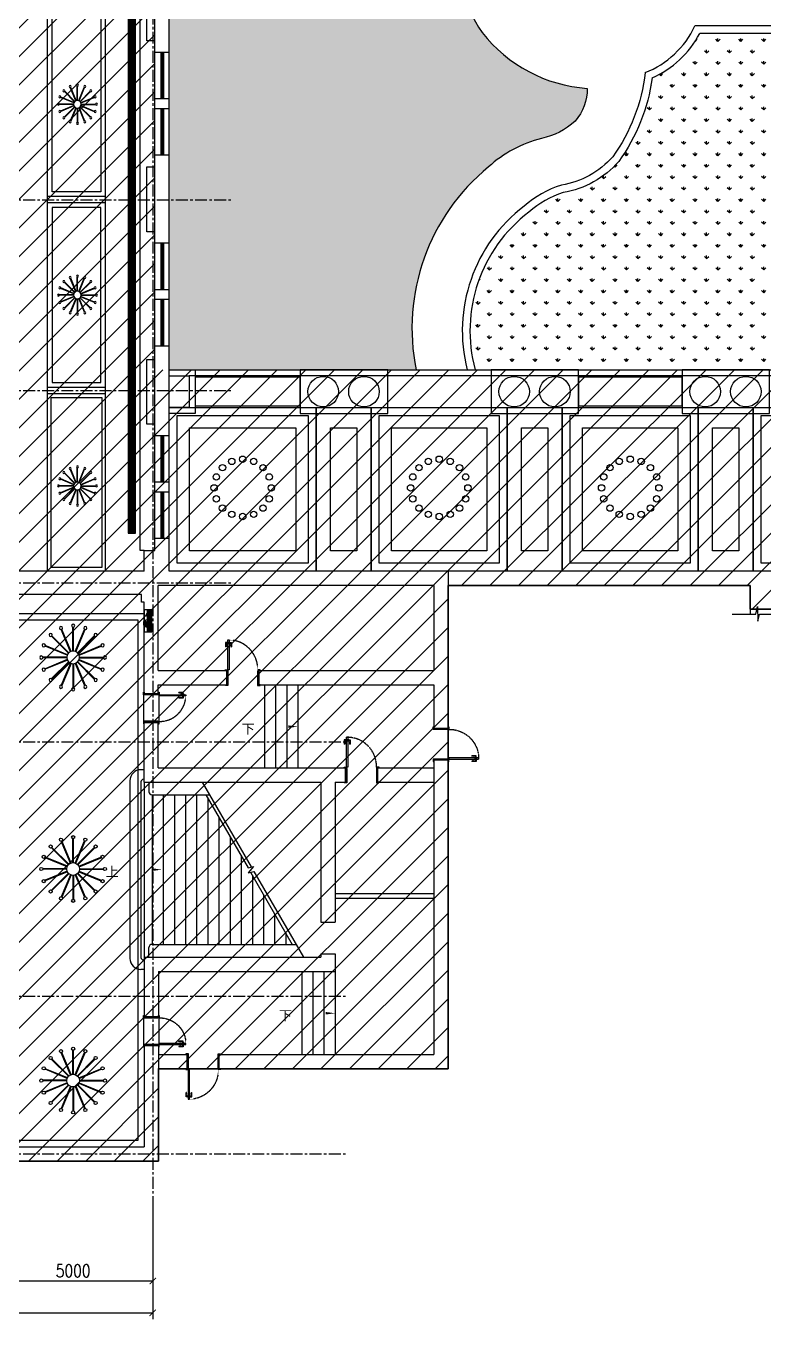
# Model space of a CAD drawing. Header units: millimetres. Extents: x -6033 to 120673, y -4970 to 90533.
# Drawn here: x 14285 to 37479, y -4970 to 35684 of the extents above; entities that cross this region are included whole.
import ezdxf
from ezdxf.enums import TextEntityAlignment as Align

# ---------------------------------------------------------------- set-up
doc = ezdxf.new("R2010")
doc.units = ezdxf.units.MM
doc.linetypes.add('I-AR$0$CENTER', pattern=[2, 1.25, -0.25, 0.25, -0.25])
doc.linetypes.add('I-AR$0$DASH', pattern=[0.35, 0.25, -0.1])
doc.layers.get('DefPoints').update_dxf_attribs({"color": 250})
for name, color, linetype in [('I-AR$0$0-建-楼梯', 1, 'Continuous'), ('I-AR$0$1-窗', 2, 'Continuous'), ('I-AR$0$3-地面', 8, 'Continuous'), ('I-AR$0$9-填充', 8, 'Continuous'), ('I-AR$0$A-Fire box', 12, 'Continuous'), ('I-AR$0$A-stairs', 2, 'Continuous'), ('I-AR$0$D-BASE-INTWALL', 1, 'Continuous'), ('I-AR$0$D-BASE-WALL', 4, 'Continuous'), ('I-AR$0$GZET_DIM_1-200_平面尺寸标注', 1, 'Continuous'), ('I-AR$0$I—平面—装饰面层线', 4, 'Continuous'), ('I-AR$0$I—平面—门', 1, 'Continuous'), ('I-CEILING$0$0-LIGHT-RC', 1, 'Continuous'), ('I-CEILING$0$2-天花', 5, 'Continuous'), ('I-CEILING$0$I-RCP-AIR', 64, 'Continuous'), ('I-CEILING$0$I-RCP-COVER', 10, 'Continuous'), ('天花', 7, 'Continuous')]:
    doc.layers.add(name, color=color, linetype=linetype)
for name, color, linetype, lineweight in [('I-AR$0$GZET_COL_GRID_1-200_轴线', 8, 'I-AR$0$CENTER', 25), ('I-AR$0$I-SCOPE', 252, 'Continuous', 35), ('I-AR$0$消火栓', 10, 'Continuous', 70)]:
    doc.layers.add(name, color=color, linetype=linetype, lineweight=lineweight)
doc.styles.add('I-AR$0$GZET-DIMT', font='romans.shx', dxfattribs={"width": 0.8})
doc.styles.add('I-AR$0$XD2008', font='simhei.ttf', dxfattribs={"width": 0.7})
doc.styles.add('I-CEILING$0$黑体', font='simhei.ttf', dxfattribs={"height": 600})
doc.dimstyles.new('I-AR$0$GZET_200', dxfattribs={"dimscale": 200, "dimtxt": 2, "dimasz": 1, "dimexe": 1, "dimexo": 1.5, "dimgap": 0.6, "dimtad": 1, "dimdec": 0, "dimrnd": 0.005, "dimzin": 0, "dimdsep": 46, "dimtxsty": 'I-AR$0$GZET-DIMT', "dimblk": 'I-AR$0$_ArchTick', "dimcen": 0.125, "dimclrd": 1, "dimclre": 1, "dimclrt": 2, "dimadec": 0, "dimazin": 0, "dimtfac": 1, "dimtdec": 0, "dimtix": 1, "dimtmove": 2, "dimatfit": 3, "dimldrblk": 'I-AR$0$_Dot', "dimfxl": 1, "dimtvp": 1, "dimtolj": 1, "dimtzin": 0, "dimarcsym": 0})
pattern_1 = [(90, (-273251.6522538068, 190733.4542391462), (-359.2102448, 359.2102448), [95.25, -623.1704896]), (45, (-273251.6522538068, 190733.4542391462), (-359.2102448427661, 359.2102448427661), [95.25, -412.75]), (135, (-273251.6522538068, 190733.4542391462), (-359.2102448427661, -359.2102448427661), [95.25, -412.75])]

# ---------------------------------------------------------------- blocks, each defined once
blk = doc.blocks.new('I-AR$0$chuanghu1')
for p, q in [((0, 3230), (450, 3230)), ((0, 1770), (450, 1770)), ((0, 1460), (450, 1460)), ((0, 0), (450, 0))]:
    blk.add_line(p, q)
at = {"layer": 'I-AR$0$1-窗'}
for p, q in [((185, 3230), (185, 1770)), ((225, 3230), (225, 1770)), ((265, 3230), (265, 1770)), ((185, 1460), (185, 0)), ((225, 1460), (225, 0)), ((265, 1460), (265, 0))]:
    blk.add_line(p, q, dxfattribs=at)
blk = doc.blocks.new('I-AR$0$X1')
at = {"color": 0}
for p, q in [((-126.556297421519, 121.3762837693821), (-66.52052166094472, 61.34050800880777)), ((-126.1606700027651, 135.1227919743587), (-59.44945384907987, 68.41157582067262)), ((-125.1769277680087, 105.8547784921411), (-73.59158947280957, 54.26944019694201)), ((-124.479280692467, 147.5835382877922), (-52.3783860372132, 75.48264363253838)), ((-121.7816302322499, 159.0280234513048), (-45.30731822534835, 82.55371144440414)), ((-120.9414032194181, 87.47711831981906), (-80.66265728467624, 47.19837238507625)), ((-118.2329114106287, 169.621440253416), (-38.23625041348259, 89.624779256269)), ((-113.9407983626352, 179.4714628291522), (-31.16518260161683, 96.69584706813475)), ((-109.9711097084619, 62.36468918513128), (-87.7337250965411, 40.1273045732114)), ((-108.9776515230851, 188.6504516133336), (-24.09411478975198, 103.7669148800005)), ((-103.3921645016771, 197.2071002156563), (-17.02304697788622, 110.8379826918663)), ((-97.215837892325, 205.1729092300357), (-9.951979166020465, 117.9090505037311)), ((-90.46661670734011, 212.5658236687814), (-2.880911354155614, 124.9801183155969)), ((-89.98775596957148, 36.27059759980784), (86.78893932706524, 213.0472928964446)), ((-83.15077684868265, 219.3921194338545), (4.190156457710145, 132.0511861274626)), ((-75.26355380940095, 225.6470320183043), (11.26122426957591, 139.1222539393275)), ((-66.78866683785236, 231.3142806704864), (18.33229208144076, 146.1933217511933)), ((-57.69662311177217, 236.3643725681377), (25.40335989330652, 153.264389563059)), ((-47.94136441510545, 240.7512494952016), (32.47442770517227, 160.3354573749239)), ((-37.45427690964061, 244.4062976134683), (39.54549551703712, 167.4065251867896)), ((-26.13346400416322, 247.2276203317215), (46.61656332890288, 174.4775929986554)), ((-13.82350337480784, 249.0597953260967), (53.68763114076864, 181.5486608105202)), ((-0.2734851866471217, 249.6519127616675), (60.75869895263349, 188.619728622386)), ((14.96384268345082, 248.5567205153002), (67.82976676449925, 195.6907964342518)), ((32.84233614797813, 244.8203626745035), (74.90083457636501, 202.7618642461166)), ((56.43398947569312, 235.37084497052), (81.97190238822986, 209.8329320579824))]:
    blk.add_line(p, q, dxfattribs=at)
blk.add_circle((-1.599408321253577, 124.6589452481267), 125, dxfattribs=at)
blk = doc.blocks.new('I-AR$0$A$C33C75492')
at = {"layer": 'I-AR$0$A-Fire box'}
for p, q in [((-280731.6285119051, 1890493.291948733), (-281431.6285127918, 1890493.291948733)), ((-281431.6285127918, 1890493.291948733), (-281431.6285127918, 1890373.291947909)), ((-280731.6285119051, 1890373.291947909), (-280731.6285119051, 1890493.291948733)), ((-281431.6285127918, 1890383.291947983), (-280731.6285119051, 1890383.291947983)), ((-281431.6285127918, 1890373.291947909), (-280731.6285119051, 1890373.291947909)), ((-281431.6285127918, 1890373.291947909), (-280731.6285119051, 1890373.291947909)), ((-281431.6285127918, 1890373.291947909), (-281431.6285127918, 1890253.291947089)), ((-281431.6285127918, 1890363.291947844), (-280731.6285119051, 1890363.291947844)), ((-281431.6285127918, 1890353.291947775), (-280731.6285119051, 1890353.291947775)), ((-281431.6285127918, 1890343.291947705), (-280731.6285119051, 1890343.291947705)), ((-281431.6285127918, 1890333.29194764), (-280731.6285119051, 1890333.29194764)), ((-281431.6285127918, 1890323.291947566), (-280731.6285119051, 1890323.291947566)), ((-281431.6285127918, 1890313.291947501), (-280731.6285119051, 1890313.291947501)), ((-281431.6285127918, 1890303.291947432), (-280731.6285119051, 1890303.291947432)), ((-281431.6285127918, 1890293.291947362), (-280731.6285119051, 1890293.291947362)), ((-281431.6285127918, 1890283.291947298), (-280731.6285119051, 1890283.291947298)), ((-281431.6285127918, 1890273.291947223), (-280731.6285119051, 1890273.291947223)), ((-281431.6285127918, 1890263.291947159), (-280731.6285119051, 1890263.291947159)), ((-281431.6285127918, 1890253.291947089), (-280731.6285119051, 1890253.291947089)), ((-280731.6285119051, 1890253.291947089), (-280731.6285119051, 1890373.291947909))]:
    blk.add_line(p, q, dxfattribs=at)
at = {"layer": 'I-AR$0$A-Fire box', "color": 8}
for p, q in [((-280951.7382217698, 1890359.582695693), (-280831.7877100817, 1890359.582695693)), ((-280951.1893163041, 1890369.582695706), (-280832.3366155474, 1890369.582695706)), ((-280950.6065850133, 1890349.58269568), (-280832.9193468384, 1890349.58269568)), ((-280948.9114648082, 1890379.582695718), (-280834.6144670433, 1890379.582695718)), ((-280947.6924903345, 1890339.582695667), (-280835.8334415172, 1890339.582695667)), ((-280944.6818730311, 1890389.582695731), (-280838.8440588204, 1890389.582695731)), ((-280942.690874712, 1890329.582695655), (-280840.8350571397, 1890329.582695655)), ((-280937.9676251436, 1890399.582695744), (-280845.5583067079, 1890399.582695744)), ((-280934.8813156806, 1890319.582695642), (-280848.6446161711, 1890319.582695642)), ((-280927.3906284528, 1890409.582695756), (-280856.1353033987, 1890409.582695756)), ((-280922.1723769248, 1890309.58269563), (-280861.3535549269, 1890309.58269563)), ((-280906.038474335, 1890419.582695769), (-280877.4874575167, 1890419.582695769))]:
    blk.add_line(p, q, dxfattribs=at)
blk.add_circle((-280891.7629659259, 1890361.30568599), 60.00000007599591, dxfattribs=at)
at = {"layer": 'I-AR$0$A-Fire box', "color": 8, "extrusion": (0, 0, -1), "xscale": -1, "zscale": -1}
blk.add_blockref('I-AR$0$X1', (281159.8817708637, 1890258.091776287), dxfattribs=at)
blk = doc.blocks.new('*U467')
at = {"layer": 'I-AR$0$I—平面—装饰面层线'}
for p, q in [((-35, 120), (-35, -329.9999999999927)), ((865, 119.9999999999927), (865, -330))]:
    blk.add_line(p, q, dxfattribs=at)
for points in [[(-35, 120), (-85, 120), (-85, 140), (-5, 140.0000000000146), (-5, 99.99999999976717), (0, 99.99999999976717), (0, -349.9999999999927), (-80, -349.9999999999927), (-80, -329.9999999999927), (-35, -329.9999999999927)], [(865, 119.9999999999927), (915, 119.9999999999927), (915, 139.9999999999927), (835, 140.0000000000073), (835, 99.9999999997599), (830, 99.9999999997599), (830, -350), (910, -350), (910, -330), (865, -330)]]:
    blk.add_lwpolyline(points, dxfattribs=at)
at = {"layer": 'I-AR$0$I—平面—门'}
for p, q in [((-75.99999989778735, 898.0513096189097), (-75.99999989778735, 765.0513096189097)), ((-15.99999989778735, 898.0513096189097), (-75.99999989778735, 898.0513096189097)), ((-15.99999989778735, 878.0513096189097), (-55.99999989778735, 878.0513096189097)), ((-15.99999989778735, 915.0624899734248), (-15.99999989778735, 861.0401292641618)), ((-15.99999989778735, 915.0624899734248), (-10.99999989778735, 915.0624899734248)), ((-10.99999989778735, 861.0401292641618), (-15.99999989778735, 861.0401292641618)), ((-10.99999989778735, 923.0624899734248), (-10.99999989778735, 852.8577998660476)), ((-10.99999989778735, 923.0624899734248), (-4.999999897787347, 923.0624899734248)), ((-4.999999897787347, 853.0401292641618), (-10.99999989778735, 853.0401292641618)), ((-5, 923.0624900244147), (-5, 853.0401293151517)), ((34.75, 923.0624900244147), (34.75, 853.0401293151517)), ((40.74999989778735, 923.0624899734248), (34.74999989778735, 923.0624899734248)), ((34.74999989778735, 853.0401292641618), (40.74999989778735, 853.0401292641618)), ((40.74999989778735, 923.0624899734248), (40.74999989778735, 852.8577998660476)), ((45.74999989778735, 915.0624899734248), (40.74999989778735, 915.0624899734248)), ((40.74999989778735, 861.0401292641618), (45.74999989778735, 861.0401292641618)), ((45.74999989778735, 915.0624899734248), (45.74999989778735, 861.0401292641618)), ((45.74999989778735, 898.0513096189097), (105.7499998977873, 898.0513096189097)), ((45.74999989778735, 878.0513096189097), (85.74999989778735, 878.0513096189097)), ((105.7499998977873, 898.0513096189097), (105.7499998977873, 765.0513096189097)), ((-61.99999989778735, 765.0513096189097), (-75.99999989778735, 765.0513096189097)), ((91.74999989778735, 765.0513096189097), (105.7499998977873, 765.0513096189097))]:
    blk.add_line(p, q, dxfattribs=at)
for points in [[(-55.99999989778735, 878.0513096189097, 0.2087148726955844), (-55.61267668544315, 816.515529734359, -0.0618188095131758), (-61.99999989778735, 765.0513096189097, -10.7047790596618)], [(85.74999989778735, 878.0513096189097, -0.2087148726955844), (85.36267668544315, 816.515529734359, 0.0618188095131758), (91.74999989778735, 765.0513096189097, 10.7047790596618)]]:
    blk.add_lwpolyline(points, format="xyb", dxfattribs=at)
blk.add_lwpolyline([(-5, 140.0000000000146), (-5, 980.0000000000146), (34.75, 980.0000000000146), (34.75, 140.0000000000146)], close=True, dxfattribs=at)
at = {"layer": 'I-AR$0$I—平面—门', "color": 252, "linetype": 'I-AR$0$DASH', "ltscale": 5}
blk.add_arc((16.875, 161.8750000000146), 818.3721037132369, 358.7056093519176, 91.29439064889712, dxfattribs=at)
blk = doc.blocks.new('*U457')
at = {"layer": 'I-AR$0$I—平面—装饰面层线'}
for p, q in [((-35, 369.9999999999927), (-35, -80)), ((965, 369.9999999999854), (965, -80.00000000000728))]:
    blk.add_line(p, q, dxfattribs=at)
for points in [[(-35, 369.9999999999927), (-85, 369.9999999999927), (-85, 389.9999999999927), (-5, 390.0000000000073), (-5, 349.9999999997599), (0, 349.9999999997599), (0, -100), (-80, -100), (-80, -80), (-35, -80)], [(965, 369.9999999999854), (1015, 369.9999999999854), (1015, 389.9999999999854), (935, 390), (935, 349.9999999997526), (930, 349.9999999997526), (930, -100.0000000000073), (1010, -100.0000000000073), (1010, -80.00000000000728), (965, -80.00000000000728)]]:
    blk.add_lwpolyline(points, dxfattribs=at)
at = {"layer": 'I-AR$0$I—平面—门'}
for p, q in [((-75.99999989778735, 1248.051309618902), (-75.99999989778735, 1115.051309618902)), ((-15.99999989778735, 1248.051309618902), (-75.99999989778735, 1248.051309618902)), ((-15.99999989778735, 1228.051309618902), (-55.99999989778735, 1228.051309618902)), ((-15.99999989778735, 1265.062489973418), (-15.99999989778735, 1211.040129264155)), ((-15.99999989778735, 1265.062489973418), (-10.99999989778735, 1265.062489973418)), ((-10.99999989778735, 1273.062489973418), (-10.99999989778735, 1202.85779986604)), ((-10.99999989778735, 1273.062489973418), (-4.999999897787347, 1273.062489973418)), ((-5, 1273.062490024407), (-5, 1203.040129315144)), ((34.75, 1273.062490024407), (34.75, 1203.040129315144)), ((40.74999989778735, 1273.062489973418), (34.74999989778735, 1273.062489973418)), ((40.74999989778735, 1273.062489973418), (40.74999989778735, 1202.85779986604)), ((45.74999989778735, 1265.062489973418), (40.74999989778735, 1265.062489973418)), ((45.74999989778735, 1265.062489973418), (45.74999989778735, 1211.040129264155)), ((45.74999989778735, 1248.051309618902), (105.7499998977873, 1248.051309618902)), ((45.74999989778735, 1228.051309618902), (85.74999989778735, 1228.051309618902)), ((105.7499998977873, 1248.051309618902), (105.7499998977873, 1115.051309618902)), ((-61.99999989778735, 1115.051309618902), (-75.99999989778735, 1115.051309618902)), ((-10.99999989778735, 1211.040129264155), (-15.99999989778735, 1211.040129264155)), ((-4.999999897787347, 1203.040129264155), (-10.99999989778735, 1203.040129264155)), ((34.74999989778735, 1203.040129264155), (40.74999989778735, 1203.040129264155)), ((40.74999989778735, 1211.040129264155), (45.74999989778735, 1211.040129264155)), ((91.74999989778735, 1115.051309618902), (105.7499998977873, 1115.051309618902))]:
    blk.add_line(p, q, dxfattribs=at)
for points in [[(-55.99999989778735, 1228.051309618902, 0.2087148726955844), (-55.61267668544315, 1166.515529734352, -0.0618188095131758), (-61.99999989778735, 1115.051309618902, -10.7047790596618)], [(85.74999989778735, 1228.051309618902, -0.2087148726955844), (85.36267668544315, 1166.515529734352, 0.0618188095131758), (91.74999989778735, 1115.051309618902, 10.7047790596618)]]:
    blk.add_lwpolyline(points, format="xyb", dxfattribs=at)
blk.add_lwpolyline([(-5, 390.0000000000073), (-5, 1330.000000000007), (34.75, 1330.000000000007), (34.75, 390.0000000000073)], close=True, dxfattribs=at)
at = {"layer": 'I-AR$0$I—平面—门', "color": 252, "linetype": 'I-AR$0$DASH', "ltscale": 5}
blk.add_arc((16.875, 411.8750000000073), 918.3721037132369, 358.7056093519365, 91.2943906489018, dxfattribs=at)
blk = doc.blocks.new('I-AR$0$_ArchTick')
at = {"color": 2, "linetype": 'ByBlock', "const_width": 0.15}
blk.add_lwpolyline([(-0.5, -0.5), (0.5, 0.5)], dxfattribs=at)
blk = doc.blocks.new('*D387')
at = {"layer": 'DefPoints', "color": 0, "transparency": 16777216}
for p in [(13270, -911.9176313178468), (18270.00000000001, -911.9176313178323), (18270.00000000001, -3770)]:
    blk.add_point(p, dxfattribs=at)
at = {"layer": 'I-AR$0$GZET_DIM_1-200_平面尺寸标注', "color": 1, "lineweight": -2, "transparency": 16777216}
for p, q in [((13270, -1211.917631317847), (13270, -3970)), ((18270.00000000001, -1211.917631317832), (18270.00000000001, -3970)), ((13270, -3770), (18270.00000000001, -3770))]:
    blk.add_line(p, q, dxfattribs=at)
at = {"layer": 'I-AR$0$GZET_DIM_1-200_平面尺寸标注', "color": 1, "lineweight": -2, "transparency": 16777216, "xscale": 200, "yscale": 200, "zscale": 200, "rotation": 180}
blk.add_blockref('I-AR$0$_ArchTick', (13270, -3770), dxfattribs=at)
at = {"layer": 'I-AR$0$GZET_DIM_1-200_平面尺寸标注', "color": 1, "lineweight": -2, "transparency": 16777216, "xscale": 200, "yscale": 200, "zscale": 200}
blk.add_blockref('I-AR$0$_ArchTick', (18270.00000000001, -3770), dxfattribs=at)
at = {"layer": 'I-AR$0$GZET_DIM_1-200_平面尺寸标注', "color": 2, "transparency": 16777216, "insert": (15770, -3450), "char_height": 400, "attachment_point": 5, "style": 'I-AR$0$GZET-DIMT'}
blk.add_mtext('\\A1;5000', dxfattribs=at)
blk = doc.blocks.new('I-AR$0$_Dot')
at = {"color": 0, "linetype": 'ByBlock', "lineweight": -2}
blk.add_line((-0.5, 0), (-1, 0), dxfattribs=at)
at = {"color": 0, "linetype": 'ByBlock', "const_width": 0.5}
blk.add_lwpolyline([(-0.25, 0, 1), (0.25, 0, 1)], format="xyb", close=True, dxfattribs=at)
blk = doc.blocks.new('*D415')
at = {"layer": 'DefPoints', "color": 0, "transparency": 16777216}
for p in [(225.0000000000073, -2729.280466688739), (18270.00000000001, -2729.280466688739), (18270.00000000001, -4770.000000000015)]:
    blk.add_point(p, dxfattribs=at)
at = {"layer": 'I-AR$0$GZET_DIM_1-200_平面尺寸标注', "color": 1, "lineweight": -2, "transparency": 16777216}
for p, q in [((225.0000000000072, -3029.280466688739), (225.0000000000071, -4970.000000000015)), ((18270.00000000001, -3029.280466688739), (18270.00000000001, -4970.000000000015)), ((225.0000000000072, -4770.000000000015), (18270.00000000001, -4770.000000000015))]:
    blk.add_line(p, q, dxfattribs=at)
at = {"layer": 'I-AR$0$GZET_DIM_1-200_平面尺寸标注', "color": 1, "lineweight": -2, "transparency": 16777216, "xscale": 200, "yscale": 200, "zscale": 200, "rotation": 180}
blk.add_blockref('I-AR$0$_ArchTick', (225.0000000000072, -4770.000000000015), dxfattribs=at)
at = {"layer": 'I-AR$0$GZET_DIM_1-200_平面尺寸标注', "color": 1, "lineweight": -2, "transparency": 16777216, "xscale": 200, "yscale": 200, "zscale": 200}
blk.add_blockref('I-AR$0$_ArchTick', (18270.00000000001, -4770.000000000015), dxfattribs=at)
at = {"layer": 'I-AR$0$GZET_DIM_1-200_平面尺寸标注', "color": 2, "transparency": 16777216, "insert": (9247.500000000007, -4450.000000000015), "char_height": 400, "attachment_point": 5, "style": 'I-AR$0$GZET-DIMT'}
blk.add_mtext('\\A1;18045', dxfattribs=at)
blk = doc.blocks.new('I-CEILING$0$CTD1')
at = {"layer": 'I-CEILING$0$0-LIGHT-RC'}
for p, q in [((-9.99999999999909, 199.7498435543816), (-10, 951.0102051443359)), ((10, 199.7498435543816), (10, 951.0102051443355))]:
    blk.add_line(p, q, dxfattribs=at)
blk.add_circle((9.094947017729282e-13, 999.9999999999995), 50, dxfattribs=at)
blk = doc.blocks.new('*U722')
at = {"layer": 'I-CEILING$0$2-天花'}
blk.add_blockref('I-CEILING$0$CTD1', (0, -624.8749217771906), dxfattribs=at)
blk = doc.blocks.new('*U723')
at = {"layer": 'I-CEILING$0$0-LIGHT-RC', "color": 0, "linetype": 'ByBlock', "lineweight": -2, "transparency": 16777216}
for p, rotation in [((9495.164414365234, 4522.742223094731), 22.5), ((9973.42297409436, 4522.742223094731), 337.5000000000001), ((9292.440399647732, 4387.286367067259), 45), ((10176.14698881186, 4387.286367067259), 315), ((9156.98454362026, 4184.562352349756), 67.5), ((10311.60284483933, 4184.562352349756), 292.5000000000001), ((9109.418772452605, 3945.433072485194), 90), ((9156.98454362026, 3706.303792620632), 112.5), ((9292.440399647732, 3503.579777903129), 135), ((9495.164414365234, 3368.123921875656), 157.5), ((9734.293694229797, 3320.558150708003), 180), ((9973.42297409436, 3368.123921875656), 202.5), ((10176.14698881186, 3503.579777903129), 225), ((10311.60284483933, 3706.303792620631), 247.5), ((10359.16861600699, 3945.433072485194), 270)]:
    blk.add_blockref('*U722', p, dxfattribs=dict(at, rotation=rotation))
blk.add_blockref('*U722', (9734.293694229797, 4570.307994262384), dxfattribs=at)
blk = doc.blocks.new('I-CEILING$0$1米吊灯')
at = {"layer": 'I-CEILING$0$0-LIGHT-RC'}
blk.add_circle((0, 0), 200, dxfattribs=at)
blk.add_blockref('*U723', (-9734.293694229797, -3945.433072485194), dxfattribs=at)
blk = doc.blocks.new('*U740')
at = {"layer": 'I-CEILING$0$2-天花'}
h = blk.add_hatch(dxfattribs=at)
h.set_pattern_fill('LINE', color=8, scale=10, angle=90)
h.set_pattern_definition([(90, (-209.9999999999998, 38150), (-31.75, 1.944126793646423e-15), [])])
h.paths.add_polyline_path([(-209.9999999999998, 20), (-20, 20), (-20, 39110), (-209.9999999999998, 39110)])
at = {"layer": 'I-CEILING$0$2-天花', "color": 8}
for points in [[(-229.9999999999998, 0), (0, 0), (0, 39130), (-229.9999999999998, 39130)], [(-209.9999999999998, 20), (-20, 20), (-20, 39110), (-209.9999999999998, 39110)]]:
    blk.add_lwpolyline(points, close=True, dxfattribs=at)
blk = doc.blocks.new('I-CEILING$0$deng1')
at = {"layer": 'I-CEILING$0$0-LIGHT-RC'}
for centre, radius in [((-344.4150891285826, -68.5084207398395), 100), ((0, 0), 100), ((344.4150891285826, -68.50842073984677), 100.0000000000001), ((-636.3961030678911, -263.6038969321053), 100), ((636.3961030678911, -263.6038969321125), 100.0000000000001), ((-900, -900), 100), ((-831.4915792601605, -555.5849108714174), 100), ((831.4915792601532, -555.584910871421), 100.0000000000001), ((900, -900.0000000000036), 100.0000000000001), ((-831.4915792601532, -1244.415089128579), 100.0000000000001), ((831.4915792601532, -1244.415089128583), 100.0000000000001), ((-636.3961030678911, -1536.396103067891), 100.0000000000001), ((636.3961030678911, -1536.396103067895), 100.0000000000001), ((-344.4150891285753, -1731.491579260157), 100.0000000000001), ((0, -1800), 100.0000000000001), ((344.4150891285753, -1731.491579260161), 100.0000000000001)]:
    blk.add_circle(centre, radius, dxfattribs=at)
blk = doc.blocks.new('I-CEILING$0$K_1229142899')
at = {"layer": 'I-CEILING$0$I-RCP-COVER', "color": 8}
for p, q in [((-42135, -65980.00000000003), (-42135, -24500.00000000003)), ((-40305, -65980.00000000003), (-40305, -24500.00000000003)), ((-39215, -65330.00000000003), (-39215, -25320.00000000003)), ((-40305, -54200.00000000003), (-42135, -54200.00000000003)), ((-40305, -54400.00000000003), (-42135, -54400.00000000003)), ((38485, -59833.60150630164), (-37685, -59833.60150630164)), ((-40305, -60200.00000000003), (-42135, -60200.00000000003)), ((-40305, -60400.00000000003), (-42135, -60400.00000000003)), ((-39095, -65330.00000000003), (-39215, -65330.00000000003)), ((-56645, -67310.00000000003), (-39095, -67310.00000000003)), ((-39115, -69865.00000000003), (-39115, -70695.00000000003)), ((-38625, -70700.00000000003), (-38625, -69860.00000000003)), ((-39095, -72610.00000000003), (-39095, -78110.00000000003)), ((-39115, -80025.00000000003), (-39115, -80855.00000000003)), ((-38625, -80860.00000000003), (-38625, -80020.00000000003))]:
    blk.add_line(p, q, dxfattribs=at)
for points in [[(-41985, -48550.00000000003), (-40455, -48550.00000000003), (-40455, -54050.00000000003), (-41985, -54050.00000000003)], [(-41985, -60050.00000000003), (-40455, -60050.00000000003), (-40455, -54550.00000000003), (-41985, -54550.00000000003)], [(-42015, -60520.00000000003), (-40425, -60520.00000000003), (-40425, -65860.00000000003), (-42015, -65860.00000000003)], [(-38305, -60833.60150630164), (-33688.50282915308, -60833.60150630164), (-33688.50282915308, -65980.00000000003), (-38305, -65980.00000000003)], [(-33688.50282915308, -60833.60150630164), (-31958.50282915308, -60833.60150630164), (-31958.50282915308, -65980.00000000003), (-33688.50282915308, -65980.00000000003)], [(-31958.50282915308, -60833.60150630164), (-27688.50282915308, -60833.60150630164), (-27688.50282915308, -65980.00000000003), (-31958.50282915308, -65980.00000000003)], [(-27688.50282915308, -60833.60150630164), (-25958.50282915308, -60833.60150630164), (-25958.50282915308, -65980.00000000003), (-27688.50282915308, -65980.00000000003)], [(-25958.50282915308, -60833.60150630164), (-21688.50282915308, -60833.60150630164), (-21688.50282915308, -65980.00000000003), (-25958.50282915308, -65980.00000000003)], [(-21688.50282915308, -60833.60150630164), (-19958.50282915308, -60833.60150630164), (-19958.50282915308, -65980.00000000003), (-21688.50282915308, -65980.00000000003)], [(-19958.50282915308, -60833.60150630164), (-15688.50282915308, -60833.60150630164), (-15688.50282915308, -65980.00000000003), (-19958.50282915308, -65980.00000000003)], [(-38055, -61083.60150630164), (-33938.50282915308, -61083.60150630164), (-33938.50282915308, -65730.00000000003), (-38055, -65730.00000000003)], [(-31708.50282915308, -61083.60150630164), (-27938.50282915308, -61083.60150630164), (-27938.50282915308, -65730.00000000003), (-31708.50282915308, -65730.00000000003)], [(-25708.50282915308, -61083.60150630164), (-21938.50282915308, -61083.60150630164), (-21938.50282915308, -65730.00000000003), (-25708.50282915308, -65730.00000000003)], [(-19708.50282915308, -61083.60150630164), (-15938.50282915308, -61083.60150630164), (-15938.50282915308, -65730.00000000003), (-19708.50282915308, -65730.00000000003)], [(-37665, -61473.60150630164), (-34328.50282915308, -61473.60150630164), (-34328.50282915308, -65340.00000000003), (-37665, -65340.00000000003)], [(-33238.50282915308, -61473.60150630164), (-32408.50282915308, -61473.60150630164), (-32408.50282915308, -65340.00000000004), (-33238.50282915308, -65340.00000000004)], [(-31318.50282915308, -61473.60150630164), (-28328.50282915308, -61473.60150630164), (-28328.50282915308, -65340.00000000003), (-31318.50282915308, -65340.00000000003)], [(-27238.50282915308, -61473.60150630164), (-26408.50282915308, -61473.60150630164), (-26408.50282915308, -65340.00000000004), (-27238.50282915308, -65340.00000000004)], [(-25318.50282915308, -61473.60150630164), (-22328.50282915308, -61473.60150630164), (-22328.50282915308, -65340.00000000003), (-25318.50282915308, -65340.00000000003)], [(-21238.50282915308, -61473.60150630164), (-20408.50282915308, -61473.60150630164), (-20408.50282915308, -65340.00000000004), (-21238.50282915308, -65340.00000000004)], [(-56445, -67510.00000000003), (-39295, -67510.00000000003), (-39295, -83870.00000000003), (-56445, -83870.00000000003)]]:
    blk.add_lwpolyline(points, close=True, dxfattribs=at)
at = {"layer": 'I-CEILING$0$0-LIGHT-RC', "color": 8, "xscale": -0.6, "yscale": 0.6, "zscale": 0.6, "rotation": 180}
for p in [(-41190, -51299.69419131166), (-41190, -57299.69419131166), (-41190, -63299.69419131166)]:
    blk.add_blockref('I-CEILING$0$1米吊灯', p, dxfattribs=at)
at = {"layer": 'I-CEILING$0$0-LIGHT-RC', "color": 8, "xscale": -1, "rotation": 180}
blk.add_blockref('I-CEILING$0$1米吊灯', (-41325, -68690.00000000003), dxfattribs=at)
at = {"layer": 'I-CEILING$0$0-LIGHT-RC', "color": 8}
for p in [(-41325, -75340.00000000003), (-41325, -81990.00000000003)]:
    blk.add_blockref('I-CEILING$0$1米吊灯', p, dxfattribs=at)
at = {"layer": 'I-CEILING$0$2-天花', "color": 8}
for p in [(-35996.75141457654, -62458.60150630164), (-29823.50282915308, -62458.60150630164), (-23823.50282915308, -62458.60150630164)]:
    blk.add_blockref('I-CEILING$0$deng1', p, dxfattribs=at)
at = {"layer": 'I-CEILING$0$I-RCP-COVER', "color": 8}
blk.add_blockref('*U740', (-39365, -64780.00000000003), dxfattribs=at)
blk = doc.blocks.new('I-CEILING')
at = {"layer": 'I-CEILING$0$I-RCP-COVER'}
blk.add_blockref('I-CEILING$0$K_1229142899', (57095, 84520.00000000003), dxfattribs=at)
at = {"layer": 'I-CEILING$0$I-RCP-AIR', "style": 'I-CEILING$0$黑体'}
for tag, p in [('R', (61966.35764037471, 71748.90466179726)), ('R', (61966.35764037471, 66925.23548761483)), ('R', (51736.06785458369, 63924.76595260655)), ('R', (62976.0678545838, 63924.76595260655)), ('S', (56433.59148415911, 63065))]:
    blk.add_attdef(tag, text='', height=100, dxfattribs=at).set_placement(p, align=Align.MIDDLE_CENTER)
blk = doc.blocks.new('I-AR$0$海龙_1211170131')
at = {"layer": 'I-AR$0$GZET_COL_GRID_1-200_轴线', "ltscale": 300}
for p, q in [((18045, 86275), (18045, -3995)), ((-2225, 29994.99999999999), (20564.99999999999, 29994.99999999999)), ((-2225, 23995), (20565, 23995)), ((-2225, 17950), (20565, 17950)), ((-2225, 12955), (24145.00000000001, 12955)), ((-2225, 4955), (24145, 4955)), ((-2225, 0), (24145, 0))]:
    blk.add_line(p, q, dxfattribs=at)
at = {"layer": 'I-AR$0$GZET_DIM_1-200_平面尺寸标注'}
for base, p1, p2, picture, middle in [((18045, -3995), (13044.99999999999, -1136.917631317847), (18045, -1136.917631317832), '*D387', (15545, -3675)), ((18045, -4995.000000000015), (0, -2954.280466688739), (18045, -2954.280466688739), '*D415', (9022.5, -4675.000000000015))]:
    dim = blk.add_linear_dim(base=base, p1=p1, p2=p2, dimstyle='I-AR$0$GZET_200', dxfattribs=at)
    dim.commit()
    dim.dimension.update_dxf_attribs({"geometry": picture, "text_midpoint": middle, "insert": (-225.0000000000073, -225)})
blk = doc.blocks.new('I-AR')
at = {"layer": 'I-AR$0$9-填充'}
h = blk.add_hatch(dxfattribs=at)
h.set_pattern_fill('GRASS', color=256, scale=20)
h.set_pattern_definition(pattern_1)
edge = h.paths.add_edge_path()
edge.add_arc((48075.09980175877, 57885.86272021267), 7531.13782698584, 93.31201896010458, 119.5511255798346, ccw=False)
edge.add_line((47640.00000002049, 65404.42143392797), (47640, 65940.00000000224))
edge.add_line((47640, 65940.00000000224), (18790, 65940.00000000226))
edge.add_line((18790, 65940.00000000226), (18790, 24876.39849369839))
edge.add_line((18790, 24876.39849369839), (26544.29322616477, 24876.39849369839))
edge.add_arc((32983.89004870411, 26170.13277620514), 6568.268845791113, 129.3415702300816, 191.3596716620677, ccw=False)
edge.add_arc((31476.03155863704, 28326.8062859796), 3949.565505750753, 104.59304370652359, 132.2595503306912, ccw=False)
edge.add_arc((30055.31018395955, 34280.10520697586), 2173.233099425972, 281.2942015813497, 313.0472720493361)
edge.add_arc((30426.6854120018, 33687.43448024165), 1492.565372304255, 318.1657641846177, 361.2613393646765)
edge.add_arc((32239.8381275516, 38300.38710596826), 4591.3285963544, 217.9676909432882, 265.99156706073484, ccw=False)
edge.add_arc((31872.41921090567, 37779.21967953868), 3985.327974789199, 125.18359558450021, 215.3095817904113, ccw=False)
edge.add_arc((29025.52329528192, 42303.87885726741), 1381.826173200816, 293.4798665672245, 340.2300881751192)
edge.add_arc((26868.27960269107, 41845.80067141893), 3457.635540556193, 359.8456275124313, 389.7659058237879)
edge.add_arc((24754.87081508432, 40495.08083228706), 5964.052808016896, 30.9504152630125, 59.69113305852917)
edge.add_arc((32772.04415484378, 54545.90765867644), 10213.63518444022, 222.3578845069345, 240.6422616467577, ccw=False)
edge.add_arc((30296.39652642189, 51889.92360785799), 6601.338333766303, 133.757229973819, 219.7996382101145, ccw=False)
edge.add_arc((30090.66382907331, 52466.32591896318), 6047.901985583007, 83.98209590828901, 136.1267597694406, ccw=False)
edge.add_arc((30375.31522357883, 52142.85514023763), 6347.667668990776, 36.73167792727202, 86.84457130365149, ccw=False)
edge.add_arc((30068.09959344426, 51782.82073227296), 6810.015933267933, 6.557601087147987, 37.61354295952498, ccw=False)
edge.add_arc((41498.84925946081, 52752.03841550907), 4669.216621075783, 182.3505496015985, 202.5852956703295)
edge.add_arc((42128.71283438383, 53741.83595042868), 5670.87026365447, 209.3906972536992, 246.7482145344888)
edge.add_arc((42155.24974690983, 52652.27799340902), 4702.300663284869, 241.2015315274473, 275.2103590187771)
edge.add_arc((41515.36539457133, 55945.38266907222), 8047.017238033709, 277.6189871787022, 295.6926092267267)
edge.add_arc((47570.22558053257, 51841.11267866677), 4060.74771081201, 180.3254316103383, 230.8068843918955, ccw=False)
edge.add_line((43509.5433708895, 51818.04835224437), (43509.5433708895, 53394.33280677747))
edge.add_arc((48076.45331479656, 58632.79464086366), 6949.686958628743, 186.4907584204857, 228.9179643644189, ccw=False)
edge.add_arc((47832.07409407338, 58690.435928249), 6713.926906089835, 121.1335366071462, 187.2152790693291, ccw=False)
h = blk.add_hatch(dxfattribs=at)
h.set_pattern_fill('GRASS', color=256, scale=20)
h.set_pattern_definition(pattern_1)
h.paths.add_polyline_path([(47864.14263090631, 31926.28723857456), (42698.41159253893, 31926.70019072731), (42698.69263395341, 35442.32384655465), (35454.16882492881, 35442.32384655465, -0.1668343621200158), (33962.29949498875, 34046.86647505857, -0.1221760532902205), (32910.55277540116, 31421.1482953114, -0.1713947841011348), (31167.12015971728, 30442.86823970897, 0.1024586334840059), (30088.89430265455, 29829.56627271805, 0.3048302315723332), (28397.26113458769, 24876.39849369839), (53980.62182127917, 24876.39849369839), (53980.62182127917, 26214.41731862529), (50438.69903991232, 26214.41731862529, -0.4105332614492864), (47772.14325579023, 29234.8271883791)])
at = {"layer": 'I-AR$0$I-SCOPE'}
h = blk.add_hatch(dxfattribs=at)
h.set_pattern_fill('ANSI31', color=256, scale=200)
h.set_pattern_definition([(45, (0, 0), (-449.0128060534577, 449.0128060534577), [])])
h.paths.add_polyline_path([(63300.00000000001, 72640), (66630, 72640), (66630, 70889.38256153524), (90600, 70889.99999999999), (90600, 66390.00000000001), (96650.00000000001, 66390.00000000001), (96650, 24876.39849369839), (18340, 24876.39849369839), (18340, 66390), (48090, 66390), (48090, 72640), (51400, 72640), (51400, 72649.88673694879), (52869.5, 72649.88673694879), (52869.5, 72640), (55240.00000000001, 72640), (55240.00000000001, 72790.00000000013), (59460, 72790.00000000013), (59460, 72640), (61830.5, 72640), (61830.5, 72649.88673694879), (63300, 72649.88673694879)], flags=16)
h.paths.add_polyline_path([(7330, 0), (7330, -1770), (11180, -1770), (11180, 0), (18450, 0), (18449.99999999991, 2899.999999999971), (27550, 2899.999999999971), (27550, 18090), (37037.33127936907, 18090), (37037.33127936907, 17350), (96200, 17350), (96200, 18120), (114640, 18120), (114640, 84500), (0, 84500), (0, 0)])
at = {"layer": 'I-AR$0$0-建-楼梯'}
for points in [[(21494.12847538898, 13655.88011132006, 0, 0, 0), (22831.54384440603, 13655.88011132006, 0, 80.00000000000001, 0), (22531.54384440603, 13655.88011132006, 0, 0, 0)], [(17224.46581506729, 9160, 0, 0, 0), (18561.88118408388, 9160, 0, 80.00000000000001, 0), (18261.88118408388, 9160, 0, 0, 0)], [(22664.89030559594, 4645.880111320032, 0, 0, 0), (24002.30567461299, 4645.880111320032, 0, 80.00000000000001, 0), (23702.30567461299, 4645.880111320032, 0, 0, 0)]]:
    blk.add_lwpolyline(points, format="xyseb", dxfattribs=at)
at = {"layer": 'I-AR$0$3-地面'}
blk.add_lwpolyline([(42888.67779429955, 35682.32384655465), (35305.91975759435, 35682.32384655465)], dxfattribs=at)
at = {"layer": 'I-AR$0$3-地面', "color": 3}
blk.add_lwpolyline([(47772.05242417241, 29232.1698913021), (47864.14263090631, 31926.28723857456), (42698.41159253893, 31926.70019072731), (42698.69263395341, 35442.32384655465), (35454.16882492881, 35442.32384655465)], dxfattribs=at)
at = {"layer": 'I-AR$0$3-地面'}
blk.add_lwpolyline([(33741.57842699159, 34214.27065683316, -0.1277583688533119), (32722.58607681608, 31570.84637580844, -0.1718512990931232), (31110.02201236784, 30676.59492414535, 0.1031482142927239), (29936.88364433916, 30015.47443909009, 0.3007935280488165), (28149.17316454975, 24876.39849369839, 0.2564405321835005)], format="xyb", dxfattribs=at)
at = {"layer": 'I-AR$0$3-地面', "color": 3}
for points in [[(33962.29949498875, 34046.86647505857, -0.1221760532902206), (32910.55277540116, 31421.1482953114, -0.171394784101135), (31167.12015971728, 30442.86823970897, 0.1024586334840057), (30088.89430265455, 29829.56627271805, 0.3048302315723334), (28397.26113458769, 24876.39849369839)], [(31918.88912098901, 33720.28994380147, -0.1902880235312087), (31538.7624299936, 32691.92652112935, -0.1394422861164667), (30480.93115721317, 32148.95788884713, 0.1213077466090529), (28819.98753624456, 31249.90358770094, 0.2774096027694701), (26544.29322616477, 24876.39849369839, 2.949936469008552)]]:
    blk.add_lwpolyline(points, format="xyb", dxfattribs=at)
for centre, radius, start, end in [((31872.41921090567, 37779.21967953871), 3985.327974789201, 125.1835955759175, 215.3095817782049), ((32239.8381275516, 38300.38710596826), 4591.328596354386, 217.9676909465126, 265.9915670682149), ((32675.35465255613, 36917.92603461622), 3146.301006259675, 294.1441817285788, 332.0308637820434)]:
    blk.add_arc(centre, radius, start, end, dxfattribs=at)
at = {"layer": 'I-AR$0$3-地面'}
blk.add_arc((32675.35465255613, 36917.92603461622), 2906.301006259675, 291.52248062335, 334.8400962233861, dxfattribs=at)
at = {"layer": 'I-AR$0$A-stairs'}
for p, q in [((19376.46436347207, 24876.39849369839), (57374.82599890279, 24876.39849369839)), ((21779.23816979304, 14970), (21779.23816979304, 12360)), ((22129.23816979304, 14970), (22129.23816979304, 12360)), ((22479.23816979304, 14970), (22479.23816979304, 12360)), ((22829.23816979304, 14970), (22829.23816979304, 12360)), ((18000, 12300), (17900, 12300)), ((17550, 11950), (17550, 6370)), ((17900, 11920), (17900, 6400)), ((18000, 12000), (17980, 12000)), ((18150, 11910), (18150, 11610)), ((19826.95144534064, 11910), (21366.37745778635, 9243.63593187055)), ((18250, 11510), (20057.89155300986, 11510)), ((18250, 11510), (18250, 6810)), ((18600, 11510), (18600, 6810)), ((18950, 11510), (18950, 6810)), ((19300, 11510), (19300, 6810)), ((19650, 11510), (19650, 6810)), ((19942.4214991862, 11510), (21266.37745782873, 9216.841012638935)), ((20000, 11410.27111116677), (20000, 6810)), ((20350, 10804.05332851526), (20350, 6810)), ((20700, 10197.83554586372), (20700, 6810)), ((21050, 9591.617763212183), (21050, 6810)), ((21438.72900958266, 9263.022470719588), (21265.83677521488, 9056.977529280412)), ((21265.83677521488, 9056.977529280412), (21446.23676164215, 9105.315560137737)), ((21266.37745782873, 9216.841012638935), (21438.72900958266, 9263.022470719588)), ((21346.23676168174, 9078.52064090548), (22655.96776432591, 6810)), ((21400, 8985.399980555841), (21400, 6810)), ((21446.23676164215, 9105.315560137737), (23002.37792592542, 6410)), ((21750, 8379.182197885937), (21750, 6810)), ((22100, 7772.964415216033), (22100, 6810)), ((22450, 7166.746632546157), (22450, 6810)), ((18150, 6410), (18150, 6710)), ((18250, 6810), (22771.43781823665, 6810)), ((18000, 6320), (17980, 6320)), ((18000, 6020), (17900, 6020)), ((22950, 5960), (22950, 3350)), ((23300, 5960), (23300, 3350)), ((23650, 5960), (23650, 3350)), ((24000, 5960), (24000, 3350))]:
    blk.add_line(p, q, dxfattribs=at)
for centre, radius, start, end in [((17900, 11950), 350, 90, 180), ((17980, 11920), 80, 90, 180), ((18250, 11610), 100, 180, 270), ((18250, 6710), 100, 90, 180), ((17900, 6370), 350, 180, 270), ((17980, 6400), 80, 180, 270)]:
    blk.add_arc(centre, radius, start, end, dxfattribs=at)
at = {"layer": 'I-AR$0$D-BASE-INTWALL'}
blk.add_lwpolyline([(18790, 24876.39849369839), (19600, 24876.39849369839), (19600, 23496.39849369839), (18790, 23496.39849369839)], dxfattribs=at)
for points in [[(25651.49717084691, 24876.39849369839), (22901.49717084691, 24876.39849369839), (22901.49717084691, 23496.39849369839), (25651.49717084691, 23496.39849369839)], [(31651.49717084691, 24876.39849369839), (28901.49717084691, 24876.39849369839), (28901.49717084691, 23496.39849369839), (31651.49717084691, 23496.39849369839)], [(37651.49717084691, 24876.39849369839), (34901.49717084691, 24876.39849369839), (34901.49717084691, 23496.39849369839), (37651.49717084691, 23496.39849369839)], [(22901.49717084691, 24636.39849369839), (19600, 24636.39849369839), (19600, 23736.39849369839), (22901.49717084691, 23736.39849369839)], [(34901.49717084691, 24636.39849369839), (31651.49717084691, 24636.39849369839), (31651.49717084691, 23736.39849369839), (34901.49717084691, 23736.39849369839)]]:
    blk.add_lwpolyline(points, close=True, dxfattribs=at)
at = {"layer": 'I-AR$0$D-BASE-WALL'}
for p, q in [((18340, 19190), (18340, 65940)), ((18790, 18540), (18790, 65940)), ((18000, 18540), (18000, 19190)), ((18000, 19190), (18340, 19190)), ((18000, 18540), (11565, 18540)), ((37487.33127936907, 18540), (18790, 18540)), ((27550, 18540), (27550, 13600.00000000006)), ((27100, 18090), (18440, 18090)), ((18440, 15420), (18440, 18090)), ((27100, 18090), (27100, 15419.99999999997)), ((37037.33127936907, 18090), (27550, 18090)), ((37037.33127936907, 18090), (37037.33127936907, 17194.22576067853)), ((17920, 17810), (11565, 17810)), ((18000, 14690), (18000, 17570)), ((18440, 15420), (20600, 15420)), ((20600, 14970), (20600, 15420)), ((21600, 15420), (27100, 15420)), ((21600, 14970), (21600, 15420)), ((18000, 14690), (18440, 14690)), ((18440, 14690), (18440, 14970)), ((18440, 14970), (20600, 14970)), ((21600, 14970), (27100, 14970)), ((27100, 14970.00000000003), (27100, 13600.00000000003)), ((18000, 11910), (18000, 13790)), ((18000, 13790), (18440, 13790)), ((18440, 12360), (18440, 13790)), ((27550, 13600.00000000003), (27100, 13600.00000000003)), ((18440, 12360), (24330.91256551724, 12360)), ((24330.91256551724, 11910.00000000003), (24330.91256551724, 12360)), ((25330.91256551724, 12360), (27100, 12360)), ((25330.91256551724, 11910.00000000003), (25330.91256551724, 12360)), ((27100, 12600.00000000003), (27100, 3349.999999999971)), ((27550, 12600.00000000003), (27100, 12600.00000000003)), ((27550, 12600.00000000003), (27550, 2900)), ((18000, 11910), (23550, 11910)), ((23550, 11910), (23550, 7510)), ((24000, 11910), (24330.91256551724, 11910)), ((24000, 11910), (24000, 7510)), ((25330.91256551724, 11910), (27100, 11910)), ((24000, 8410), (27100, 8410)), ((24000, 8260), (27100, 8260)), ((23550, 7510), (24000, 7510)), ((23550, 6510), (23550, 6410)), ((23550, 6510), (24000, 6510)), ((24000, 6510), (24000, 5960)), ((18000, 6410), (18000, 4530)), ((18000, 6410), (23550, 6410)), ((18450, 5960), (18450, 4530)), ((18450, 5960), (24000, 5960)), ((18000, 4530), (18450, 4530)), ((18000, 3630), (18000, 450)), ((18000, 3630), (18450, 3630)), ((18450, 3630), (18450, 0)), ((18450, 3350), (19357.34822044009, 3350)), ((19357.34822044009, 2900), (19357.34822044009, 3349.999999999971)), ((20357.34822044009, 3349.999999999971), (27100, 3349.999999999971)), ((20357.34822044009, 2900), (20357.34822044009, 3349.999999999971)), ((18450, 2899.999999999971), (19357.34822044009, 2900)), ((20357.34822044009, 2900), (27550, 2900)), ((10730, 450), (18000, 450)), ((11180, 0), (18450, 0))]:
    blk.add_line(p, q, dxfattribs=at)
for points in [[(18340, 35210), (18080, 35210), (18080, 37250), (18340, 37250)], [(18340, 29210), (18080, 29210), (18080, 31250), (18340, 31250)], [(18340, 23160), (18080, 23160), (18080, 25200), (18340, 25200)], [(18790, 24686.39849369839), (19410, 24686.39849369839), (19410, 23686.39849369839), (18790, 23686.39849369839)], [(18000, 17570), (17920, 17570), (17920, 17810)]]:
    blk.add_lwpolyline(points, dxfattribs=at)
for centre in [(23626.49717084691, 24186.39849369839), (24906.49717084691, 24186.39849369839), (29626.49717084691, 24186.39849369839), (30906.49717084691, 24186.39849369839), (35626.49717084691, 24186.39849369839), (36906.49717084691, 24186.39849369839)]:
    blk.add_circle(centre, 480, dxfattribs=at)
at = {"layer": 'I-AR$0$I-SCOPE'}
blk.add_lwpolyline([(7330, 0), (7330, -1770), (11180, -1770), (11180, 0), (18450, 0), (18449.99999999991, 2899.999999999971), (27550, 2899.999999999971), (27550, 18090), (37037.33127936907, 18090), (37037.33127936907, 17350), (96200, 17350), (96200, 18120), (114640, 18120), (114640, 84500), (0, 84500), (0, 0)], close=True, dxfattribs=at)
at = {"layer": 'I-AR$0$I—平面—门'}
blk.add_lwpolyline([(36475.814706943, 17194.22576067853), (37218.99247282883, 17194.22576067853), (37270.92187639093, 17434.81963329838), (37279.98831443349, 16972.5994631197), (37328.620162501, 17194.22576067853), (38048.60046117334, 17194.22576067853)], dxfattribs=at)
at = {"layer": 'I-AR$0$D-BASE-WALL'}
for name, p in [('I-AR$0$chuanghu1', (18340, 31630)), ('I-AR$0$chuanghu1', (18340, 25630)), ('I-AR$0$chuanghu1', (18340, 19580)), ('*U457', (20635, 15050)), ('*U457', (24365.91256551724, 11990.00000000003))]:
    blk.add_blockref(name, p, dxfattribs=at)
at = {"layer": 'I-AR$0$D-BASE-WALL', "rotation": 270}
blk.add_blockref('*U467', (18330, 14655), dxfattribs=at)
at = {"layer": 'I-AR$0$D-BASE-WALL', "xscale": -1}
for name, p, rotation in [('*U457', (27180, 12635.00000000003), 270), ('*U467', (18330, 3665), 270), ('*U457', (19392.34822044009, 3270), 180)]:
    blk.add_blockref(name, p, dxfattribs=dict(at, rotation=rotation))
at = {"layer": 'I-AR$0$GZET_COL_GRID_1-200_轴线'}
blk.add_blockref('I-AR$0$海龙_1211170131', (225.0000000000073, 225), dxfattribs=at)
at = {"layer": 'I-AR$0$消火栓', "color": 3, "ltscale": 0.8, "rotation": 90}
blk.add_blockref('I-AR$0$A$C33C75492', (1908493.291948732, 298063.0155037235), dxfattribs=at)
at = {"layer": 'I-AR$0$0-建-楼梯', "style": 'I-AR$0$XD2008'}
for s, p in [('下', (21064.09061025409, 13439.03844690055)), ('上', (16794.42794993194, 8943.15833558049)), ('下', (22234.85244046105, 4429.038446900522))]:
    blk.add_text(s, height=300, dxfattribs=at).set_placement(p)

msp = doc.modelspace()

# ---------------------------------------------------------------- block references
msp.add_blockref('I-AR', (0, 0))

# ---------------------------------------------------------------- next in the draw order: block references
at = {"layer": '天花'}
msp.add_blockref('I-CEILING', (0, 0), dxfattribs=at)

doc.saveas('drawing.dxf')
